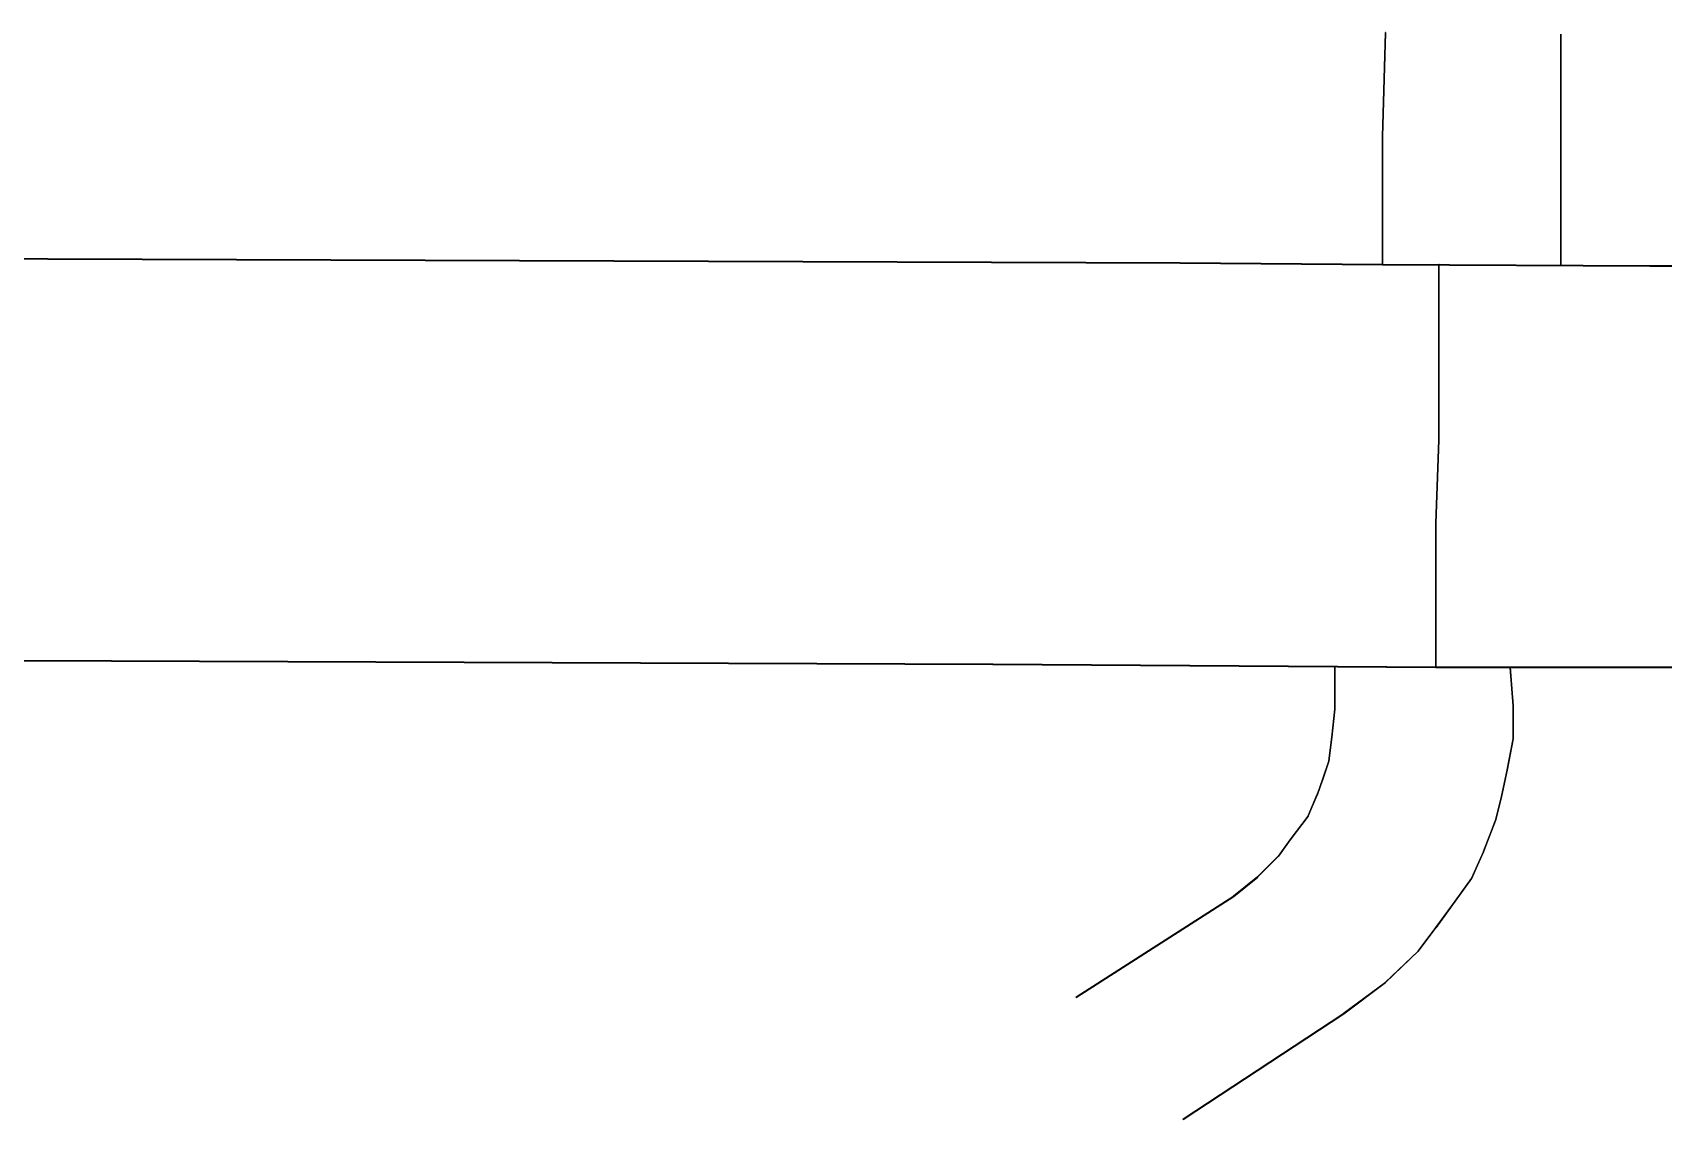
# Model space of a CAD drawing. Extents: x -291248544 to -291003570, y 98625193 to 98746984.
# Drawn here: x -291115128 to -291102573, y 98723636 to 98732003 of the extents above; entities that cross this region are included whole.
import ezdxf

# ---------------------------------------------------------------- set-up
doc = ezdxf.new("R2010")
doc.units = 0

msp = doc.modelspace()

# ---------------------------------------------------------------- linework, layer by layer
at = {"layer": 'mg_to_dxf', "color": 2}
for points in [[(-291104713.45, 98732001.76), (-291104714.43, 98732002.79), (-291104737.34, 98731200.69), (-291104736.31, 98731201.67)], [(-291104736.31, 98731201.67), (-291104735.34, 98731200.66), (-291104712.43, 98732002.73), (-291104713.45, 98732001.76)], [(-291104713.45, 98732001.76), (-291104712.43, 98732002.73), (-291104714.43, 98732002.79), (-291104713.45, 98732001.76)], [(-291103363.04, 98731990.31), (-291103364.04, 98731991.31), (-291103364.04, 98731189.23), (-291103363.04, 98731190.23)], [(-291103363.04, 98731990.31), (-291103362.04, 98731991.31), (-291103364.04, 98731991.31), (-291103363.04, 98731990.31)], [(-291103363.04, 98731190.23), (-291103362.04, 98731189.23), (-291103362.04, 98731991.31), (-291103363.04, 98731990.31)], [(-291104736.31, 98731201.67), (-291104737.34, 98731200.69), (-291104735.34, 98731200.66), (-291104736.31, 98731201.67)], [(-291104736.33, 98731200.67), (-291104737.33, 98731201.69), (-291104737.33, 98730216.48), (-291104736.33, 98730217.48)], [(-291104736.33, 98731200.67), (-291104735.33, 98731201.66), (-291104737.33, 98731201.69), (-291104736.33, 98731200.67)], [(-291104736.33, 98730217.48), (-291104735.33, 98730216.48), (-291104735.33, 98731201.66), (-291104736.33, 98731200.67)], [(-291103363.04, 98731190.23), (-291103364.04, 98731189.23), (-291103362.04, 98731189.23), (-291103363.04, 98731190.23)], [(-291103363.04, 98731189.23), (-291103364.04, 98731190.23), (-291103364.04, 98730216.48), (-291103363.04, 98730217.48)], [(-291103363.04, 98731189.23), (-291103362.04, 98731190.23), (-291103364.04, 98731190.23), (-291103363.04, 98731189.23)], [(-291103363.04, 98730217.48), (-291103362.04, 98730216.48), (-291103362.04, 98731190.23), (-291103363.04, 98731189.23)], [(-291106293.22, 98730228.43), (-291106292.22, 98730229.42), (-291151337.17, 98730389.64), (-291151336.17, 98730388.64)], [(-291151336.17, 98730388.64), (-291151337.17, 98730387.64), (-291106292.23, 98730227.42), (-291106293.22, 98730228.43)], [(-291106292.22, 98730228.42), (-291106293.22, 98730229.43), (-291106293.23, 98730227.43), (-291106292.22, 98730228.42)], [(-291106292.22, 98730228.42), (-291106293.23, 98730227.43), (-291104735.83, 98730215.98), (-291104736.83, 98730216.98)], [(-291104736.83, 98730216.98), (-291104735.82, 98730217.98), (-291106293.22, 98730229.43), (-291106292.22, 98730228.42)], [(-291106293.22, 98730228.43), (-291106292.23, 98730227.42), (-291106292.22, 98730229.42), (-291106293.22, 98730228.43)], [(-291104736.33, 98730217.48), (-291104737.33, 98730216.48), (-291104735.33, 98730216.48), (-291104736.33, 98730217.48)], [(-291104736.83, 98730216.98), (-291104735.83, 98730215.98), (-291104735.82, 98730217.98), (-291104736.83, 98730216.98)], [(-291104735.83, 98730216.98), (-291104736.82, 98730217.98), (-291104736.83, 98730215.98), (-291104735.83, 98730216.98)], [(-291104735.83, 98730216.98), (-291104736.83, 98730215.98), (-291102675.89, 98730204.53), (-291102676.89, 98730205.54)], [(-291102676.89, 98730205.54), (-291102675.89, 98730206.53), (-291104736.82, 98730217.98), (-291104735.83, 98730216.98)], [(-291104301.45, 98730216.48), (-291104302.45, 98730217.48), (-291104302.45, 98728866.09), (-291104301.45, 98728867.08)], [(-291104301.45, 98730216.48), (-291104300.45, 98730217.48), (-291104302.45, 98730217.48), (-291104301.45, 98730216.48)], [(-291104301.45, 98728867.08), (-291104300.45, 98728866.06), (-291104300.45, 98730217.48), (-291104301.45, 98730216.48)], [(-291103363.04, 98730217.48), (-291103364.04, 98730216.48), (-291103362.04, 98730216.48), (-291103363.04, 98730217.48)], [(-291102150.46, 98730205.54), (-291102149.46, 98730206.54), (-291102676.89, 98730206.54), (-291102675.89, 98730205.54)], [(-291102675.89, 98730205.54), (-291102676.89, 98730206.54), (-291102676.89, 98730204.54), (-291102675.89, 98730205.54)], [(-291102676.89, 98730205.54), (-291102675.89, 98730204.53), (-291102675.89, 98730206.53), (-291102676.89, 98730205.54)], [(-291102675.89, 98730205.54), (-291102676.89, 98730204.54), (-291102149.47, 98730204.54), (-291102150.46, 98730205.54)], [(-291104301.47, 98728866.08), (-291104302.43, 98728867.09), (-291104325.36, 98728225.23), (-291104324.32, 98728226.21)], [(-291104324.32, 98728226.21), (-291104323.36, 98728225.19), (-291104300.43, 98728867.06), (-291104301.47, 98728866.08)], [(-291104301.45, 98728867.08), (-291104302.45, 98728866.09), (-291104300.45, 98728866.06), (-291104301.45, 98728867.08)], [(-291104301.47, 98728866.08), (-291104300.43, 98728867.06), (-291104302.43, 98728867.09), (-291104301.47, 98728866.08)], [(-291104324.32, 98728226.21), (-291104325.36, 98728225.23), (-291104323.36, 98728225.19), (-291104324.32, 98728226.21)], [(-291104324.34, 98728225.21), (-291104325.34, 98728226.23), (-291104325.34, 98727115.13), (-291104324.34, 98727116.13)], [(-291104324.34, 98728225.21), (-291104323.34, 98728226.19), (-291104325.34, 98728226.23), (-291104324.34, 98728225.21)], [(-291104324.34, 98727116.13), (-291104323.34, 98727115.13), (-291104323.34, 98728226.19), (-291104324.34, 98728225.21)], [(-291107735.18, 98727138.52), (-291107734.18, 98727139.52), (-291149826.55, 98727299.74), (-291149825.55, 98727298.73)], [(-291149825.55, 98727298.73), (-291149826.55, 98727297.74), (-291107734.18, 98727137.52), (-291107735.18, 98727138.52)], [(-291107734.18, 98727138.52), (-291107735.17, 98727139.52), (-291107735.19, 98727137.52), (-291107734.18, 98727138.52)], [(-291107734.18, 98727138.52), (-291107735.19, 98727137.52), (-291104323.84, 98727114.63), (-291104324.84, 98727115.63)], [(-291107735.18, 98727138.52), (-291107734.18, 98727137.52), (-291107734.18, 98727139.52), (-291107735.18, 98727138.52)], [(-291104324.84, 98727115.63), (-291104323.84, 98727116.63), (-291107735.17, 98727139.52), (-291107734.18, 98727138.52)], [(-291105102.54, 98727126.58), (-291105103.54, 98727127.58), (-291105103.54, 98726794.75), (-291105102.54, 98726795.7)], [(-291105102.54, 98727126.58), (-291105101.54, 98727127.58), (-291105103.54, 98727127.58), (-291105102.54, 98727126.58)], [(-291105102.54, 98726795.7), (-291105101.54, 98726794.64), (-291105101.54, 98727127.58), (-291105102.54, 98727126.58)], [(-291104324.34, 98727116.13), (-291104325.34, 98727115.13), (-291104323.34, 98727115.13), (-291104324.34, 98727116.13)], [(-291104324.84, 98727115.63), (-291104323.84, 98727114.63), (-291104323.84, 98727116.63), (-291104324.84, 98727115.63)], [(-291102242.02, 98727115.63), (-291102241.02, 98727116.63), (-291104324.84, 98727116.63), (-291104323.84, 98727115.63)], [(-291104323.84, 98727115.63), (-291104324.84, 98727116.63), (-291104324.84, 98727114.63), (-291104323.84, 98727115.63)], [(-291104323.84, 98727115.63), (-291104324.84, 98727114.63), (-291102241.02, 98727114.63), (-291102242.02, 98727115.63)], [(-291103752.1, 98727115.13), (-291103751.18, 98727116.21), (-291103753.17, 98727116.05), (-291103752.1, 98727115.13)], [(-291103752.1, 98727115.13), (-291103753.17, 98727116.05), (-291103730.21, 98726817.55), (-291103729.29, 98726818.58)], [(-291103729.29, 98726818.58), (-291103728.21, 98726817.62), (-291103751.18, 98727116.21), (-291103752.1, 98727115.13)], [(-291105102.59, 98726794.7), (-291105103.49, 98726795.75), (-291105126.47, 98726577.38), (-291105125.37, 98726578.26)], [(-291105125.37, 98726578.26), (-291105124.49, 98726577.15), (-291105101.49, 98726795.64), (-291105102.59, 98726794.7)], [(-291105102.54, 98726795.7), (-291105103.54, 98726794.75), (-291105101.54, 98726794.64), (-291105102.54, 98726795.7)], [(-291105102.59, 98726794.7), (-291105101.49, 98726795.64), (-291105103.49, 98726795.75), (-291105102.59, 98726794.7)], [(-291103729.25, 98726817.58), (-291103728.25, 98726818.62), (-291103730.25, 98726818.55), (-291103729.25, 98726817.58)], [(-291103729.25, 98726817.58), (-291103730.25, 98726818.55), (-291103730.25, 98726565.91), (-291103729.25, 98726566.82)], [(-291103729.29, 98726818.58), (-291103730.21, 98726817.55), (-291103728.21, 98726817.62), (-291103729.29, 98726818.58)], [(-291103729.25, 98726566.82), (-291103728.25, 98726565.72), (-291103728.25, 98726818.62), (-291103729.25, 98726817.58)], [(-291105125.49, 98726577.26), (-291105126.36, 98726578.37), (-291105149.36, 98726394.38), (-291105148.25, 98726395.15)], [(-291105148.25, 98726395.15), (-291105147.4, 98726393.93), (-291105124.37, 98726578.14), (-291105125.49, 98726577.26)], [(-291105125.37, 98726578.26), (-291105126.47, 98726577.38), (-291105124.49, 98726577.15), (-291105125.37, 98726578.26)], [(-291105125.49, 98726577.26), (-291105124.37, 98726578.14), (-291105126.36, 98726578.37), (-291105125.49, 98726577.26)], [(-291103729.34, 98726565.82), (-291103730.15, 98726566.9), (-291103776.1, 98726325.7), (-291103774.93, 98726326.48)], [(-291103774.93, 98726326.48), (-291103774.14, 98726325.3), (-291103728.15, 98726566.71), (-291103729.34, 98726565.82)], [(-291103729.25, 98726566.82), (-291103730.25, 98726565.91), (-291103728.25, 98726565.72), (-291103729.25, 98726566.82)], [(-291103729.34, 98726565.82), (-291103728.15, 98726566.71), (-291103730.15, 98726566.9), (-291103729.34, 98726565.82)], [(-291105148.47, 98726394.18), (-291105149.14, 98726395.35), (-291105195.19, 98726257.18), (-291105193.93, 98726257.8)], [(-291105193.93, 98726257.8), (-291105193.31, 98726256.52), (-291105147.18, 98726394.91), (-291105148.47, 98726394.18)], [(-291105148.25, 98726395.15), (-291105149.36, 98726394.38), (-291105147.4, 98726393.93), (-291105148.25, 98726395.15)], [(-291105148.47, 98726394.18), (-291105147.18, 98726394.91), (-291105149.14, 98726395.35), (-291105148.47, 98726394.18)], [(-291105194.26, 98726256.85), (-291105194.87, 98726258.12), (-291105240.97, 98726131.34), (-291105239.7, 98726131.91)], [(-291105239.7, 98726131.91), (-291105239.11, 98726130.6), (-291105192.98, 98726257.47), (-291105194.26, 98726256.85)], [(-291105193.93, 98726257.8), (-291105195.19, 98726257.18), (-291105193.31, 98726256.52), (-291105193.93, 98726257.8)], [(-291105194.26, 98726256.85), (-291105192.98, 98726257.47), (-291105194.87, 98726258.12), (-291105194.26, 98726256.85)], [(-291103775.13, 98726325.5), (-291103775.9, 98726326.68), (-291103821.89, 98726119.72), (-291103820.69, 98726120.48)], [(-291103820.69, 98726120.48), (-291103819.93, 98726119.29), (-291103773.94, 98726326.27), (-291103775.13, 98726325.5)], [(-291103774.93, 98726326.48), (-291103776.1, 98726325.7), (-291103774.14, 98726325.3), (-291103774.93, 98726326.48)], [(-291103775.13, 98726325.5), (-291103773.94, 98726326.27), (-291103775.9, 98726326.68), (-291103775.13, 98726325.5)], [(-291105240.07, 98726130.98), (-291105240.6, 98726132.27), (-291105309.6, 98725971.26), (-291105308.33, 98725971.68)], [(-291105308.33, 98725971.68), (-291105307.86, 98725970.25), (-291105238.74, 98726131.53), (-291105240.07, 98726130.98)], [(-291105239.7, 98726131.91), (-291105240.97, 98726131.34), (-291105239.11, 98726130.6), (-291105239.7, 98726131.91)], [(-291105240.07, 98726130.98), (-291105238.74, 98726131.53), (-291105240.6, 98726132.27), (-291105240.07, 98726130.98)], [(-291103820.92, 98726119.51), (-291103821.65, 98726120.72), (-291103867.65, 98725936.7), (-291103866.46, 98725937.38)], [(-291103866.46, 98725937.38), (-291103865.74, 98725936.1), (-291103819.71, 98726120.24), (-291103820.92, 98726119.51)], [(-291103820.69, 98726120.48), (-291103821.89, 98726119.72), (-291103819.93, 98726119.29), (-291103820.69, 98726120.48)], [(-291103820.92, 98726119.51), (-291103819.71, 98726120.24), (-291103821.65, 98726120.72), (-291103820.92, 98726119.51)], [(-291105308.83, 98725970.82), (-291105309.1, 98725972.13), (-291105446.97, 98725788.31), (-291105445.56, 98725788.52)], [(-291105445.56, 98725788.52), (-291105445.36, 98725787.12), (-291105307.36, 98725971.12), (-291105308.83, 98725970.82)], [(-291105308.33, 98725971.68), (-291105309.6, 98725971.26), (-291105307.86, 98725970.25), (-291105308.33, 98725971.68)], [(-291105308.83, 98725970.82), (-291105307.36, 98725971.12), (-291105309.1, 98725972.13), (-291105308.83, 98725970.82)], [(-291103866.76, 98725936.42), (-291103867.35, 98725937.66), (-291103959.23, 98725696.48), (-291103957.95, 98725697.03)], [(-291103957.95, 98725697.03), (-291103957.38, 98725695.71), (-291103865.44, 98725937.06), (-291103866.76, 98725936.42)], [(-291103866.46, 98725937.38), (-291103867.65, 98725936.7), (-291103865.74, 98725936.1), (-291103866.46, 98725937.38)], [(-291103866.76, 98725936.42), (-291103865.44, 98725937.06), (-291103867.35, 98725937.66), (-291103866.76, 98725936.42)], [(-291105446.16, 98725787.71), (-291105446.37, 98725789.11), (-291105538.47, 98725662.48), (-291105537.12, 98725662.64)], [(-291105537.12, 98725662.64), (-291105536.95, 98725661.17), (-291105444.76, 98725787.93), (-291105446.16, 98725787.71)], [(-291105445.56, 98725788.52), (-291105446.97, 98725788.31), (-291105445.36, 98725787.12), (-291105445.56, 98725788.52)], [(-291105446.16, 98725787.71), (-291105444.76, 98725787.93), (-291105446.37, 98725789.11), (-291105446.16, 98725787.71)], [(-291105537.77, 98725661.88), (-291105537.82, 98725663.24), (-291105698.66, 98725502.4), (-291105697.28, 98725502.37)], [(-291105697.28, 98725502.37), (-291105697.32, 98725500.92), (-291105536.3, 98725661.93), (-291105537.77, 98725661.88)], [(-291105537.12, 98725662.64), (-291105538.47, 98725662.48), (-291105536.95, 98725661.17), (-291105537.12, 98725662.64)], [(-291105537.77, 98725661.88), (-291105536.3, 98725661.93), (-291105537.82, 98725663.24), (-291105537.77, 98725661.88)], [(-291103958.33, 98725696.11), (-291103958.85, 98725697.4), (-291104050.76, 98725490.61), (-291104049.48, 98725491.03)], [(-291104049.48, 98725491.03), (-291104049.02, 98725489.61), (-291103957, 98725696.64), (-291103958.33, 98725696.11)], [(-291103957.95, 98725697.03), (-291103959.23, 98725696.48), (-291103957.38, 98725695.71), (-291103957.95, 98725697.03)], [(-291103958.33, 98725696.11), (-291103957, 98725696.64), (-291103958.85, 98725697.4), (-291103958.33, 98725696.11)], [(-291105698.02, 98725501.7), (-291105697.91, 98725503.07), (-291105881.71, 98725353.74), (-291105880.35, 98725353.56)], [(-291105880.35, 98725353.56), (-291105880.54, 98725352.11), (-291105696.57, 98725501.59), (-291105698.02, 98725501.7)], [(-291105697.28, 98725502.37), (-291105698.66, 98725502.4), (-291105697.32, 98725500.92), (-291105697.28, 98725502.37)], [(-291105698.02, 98725501.7), (-291105696.57, 98725501.59), (-291105697.91, 98725503.07), (-291105698.02, 98725501.7)], [(-291104049.98, 98725490.16), (-291104050.26, 98725491.48), (-291104324.78, 98725113.17, 0.5), (-291104323.91, 98725112.66, 0.5)], [(-291104323.91, 98725112.67, -0.5), (-291104324.77, 98725113.17, -0.5), (-291104048.51, 98725490.47), (-291104049.98, 98725490.16)], [(-291104049.48, 98725491.03), (-291104050.76, 98725490.61), (-291104049.02, 98725489.61), (-291104049.48, 98725491.03)], [(-291104049.98, 98725490.16), (-291104048.51, 98725490.47), (-291104050.26, 98725491.48), (-291104049.98, 98725490.16)], [(-291105881.16, 98725352.97), (-291105880.9, 98725354.32), (-291107094.77, 98724575.61), (-291107093.39, 98724575.31)], [(-291107093.39, 98724575.31), (-291107093.69, 98724573.93), (-291105879.73, 98725352.7), (-291105881.16, 98725352.97)], [(-291105880.35, 98725353.56), (-291105881.71, 98725353.74), (-291105880.54, 98725352.11), (-291105880.35, 98725353.56)], [(-291105881.16, 98725352.97), (-291105879.73, 98725352.7), (-291105880.9, 98725354.32), (-291105881.16, 98725352.97)], [(-291104324.64, 98725112.52), (-291104324.84, 98725113.92), (-291104462.72, 98724930.07), (-291104461.37, 98724930.21)], [(-291104461.37, 98724930.21), (-291104461.22, 98724928.74), (-291104323.24, 98725112.72), (-291104324.64, 98725112.52)], [(-291104325.71, 98725113.94, -0.5), (-291104323.78, 98725112.49, 0.5), (-291104324.74, 98725113.22, -0.71), (-291104323.94, 98725112.62, 1.71)], [(-291104324.91, 98725113.34, -0.5), (-291104322.98, 98725111.89, 0.5), (-291104323.78, 98725112.49, 0.5), (-291104325.71, 98725113.94, -0.5)], [(-291104323.94, 98725112.62, 0.71), (-291104324.74, 98725113.22, -1.71), (-291104322.98, 98725111.89, 0.5), (-291104324.91, 98725113.34, -0.5)], [(-291104324.64, 98725112.52), (-291104323.24, 98725112.72), (-291104324.84, 98725113.92), (-291104324.64, 98725112.52)], [(-291104323.91, 98725112.66, 0.5), (-291104324.78, 98725113.17, 0.5), (-291104324.77, 98725113.17, -0.5), (-291104323.91, 98725112.67, -0.5)], [(-291104323.94, 98725112.62, 1.71), (-291104324.74, 98725113.22, -0.71), (-291104324.74, 98725113.22, -1.71), (-291104323.94, 98725112.62, 0.71)], [(-291104462.03, 98724929.46), (-291104462.06, 98724930.82), (-291104714.45, 98724689.9), (-291104713.08, 98724689.83)], [(-291104713.08, 98724689.83), (-291104713.15, 98724688.37), (-291104460.56, 98724929.49), (-291104462.03, 98724929.46)], [(-291104461.37, 98724930.21), (-291104462.72, 98724930.07), (-291104461.22, 98724928.74), (-291104461.37, 98724930.21)], [(-291104462.03, 98724929.46), (-291104460.56, 98724929.49), (-291104462.06, 98724930.82), (-291104462.03, 98724929.46)], [(-291104713.84, 98724689.18), (-291104713.69, 98724690.55), (-291105034.87, 98724449.66), (-291105033.47, 98724449.46)], [(-291105033.47, 98724449.46), (-291105033.67, 98724448.06), (-291104712.39, 98724689.02), (-291104713.84, 98724689.18)], [(-291104713.08, 98724689.83), (-291104714.45, 98724689.9), (-291104713.15, 98724688.37), (-291104713.08, 98724689.83)], [(-291104713.84, 98724689.18), (-291104712.39, 98724689.02), (-291104713.69, 98724690.55), (-291104713.84, 98724689.18)], [(-291107093.39, 98724575.31), (-291107094.77, 98724575.61), (-291107093.69, 98724573.93), (-291107093.39, 98724575.31)], [(-291105034.29, 98724448.88), (-291105034.01, 98724450.27), (-291106270.8, 98723637.19), (-291106269.42, 98723636.9)], [(-291106269.42, 98723636.9), (-291106269.7, 98723635.52), (-291105032.91, 98724448.6), (-291105034.29, 98724448.88)], [(-291105033.47, 98724449.46), (-291105034.87, 98724449.66), (-291105033.67, 98724448.06), (-291105033.47, 98724449.46)], [(-291105034.29, 98724448.88), (-291105032.91, 98724448.6), (-291105034.01, 98724450.27), (-291105034.29, 98724448.88)], [(-291106269.42, 98723636.9), (-291106270.8, 98723637.19), (-291106269.7, 98723635.52), (-291106269.42, 98723636.9)]]:
    msp.add_3dface(points, dxfattribs=at)

doc.saveas('drawing.dxf')
